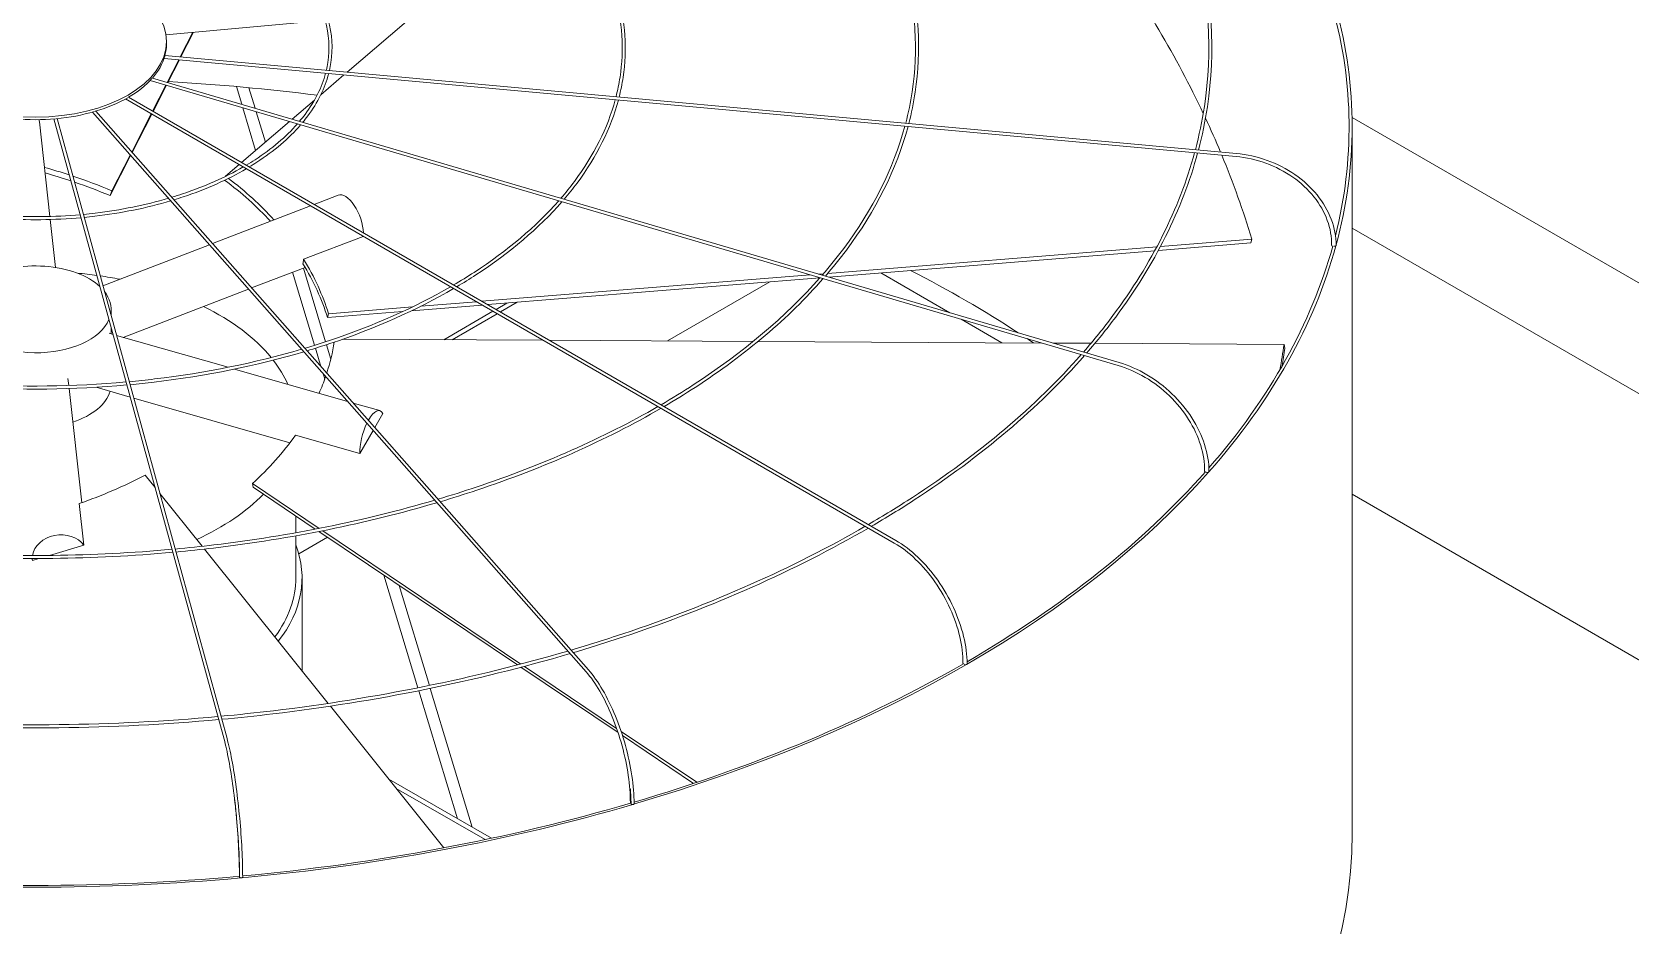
# Model space of a CAD drawing. Header units: millimetres. Extents: x -312439 to 477422, y -331570 to 212570.
# Drawn here: x 397991.1 to 398309.4, y 91738.1 to 91915.9 of the extents above; entities that cross this region are included whole.
import ezdxf

# ---------------------------------------------------------------- set-up
doc = ezdxf.new("R2010")
doc.units = ezdxf.units.MM

msp = doc.modelspace()

# ---------------------------------------------------------------- linework, layer by layer
at = {"color": 0, "linetype": 'Continuous', "lineweight": 0, "extrusion": (8.40036e-17, 0.816497, 0.57735)}
for p, q in [((398017.779, 91915.353), (398231.02, 91934.852)), ((398067.961, 91919.942), (398053.876, 91907.908)), ((398017.882, 91913.519), (398017.882, 91914.019)), ((398020.626, 91910.948), (398023.122, 91915.841)), ((398023.251, 91915.853), (398020.744, 91910.937)), ((398230.964, 91891.099), (398017.397, 91910.628)), ((398017.578, 91911.227), (398231.02, 91891.709)), ((398018.035, 91905.869), (398020.326, 91910.36)), ((398020.444, 91910.35), (398018.142, 91905.837)), ((398053.226, 91907.352), (398048.62, 91903.416)), ((398207.487, 91849.498), (398014.631, 91906.232)), ((398015.09, 91906.735), (398207.66, 91850.086)), ((398015.116, 91900.147), (398017.752, 91905.314)), ((398017.859, 91905.282), (398015.211, 91900.092)), ((398031.798, 91905.04), (398032.865, 91901.506)), ((398035.54, 91900.719), (398034.305, 91904.809)), ((398162.877, 91814.13), (398009.71, 91902.561)), ((398163.183, 91814.66), (398010.329, 91902.911)), ((398033.077, 91900.806), (398035.639, 91892.325)), ((398047.358, 91902.338), (398042.922, 91898.548)), ((397992.568, 91898.004), (397994.662, 91879.172)), ((397995.468, 91898.588), (398029.351, 91775.076)), ((397996.088, 91898.644), (398029.942, 91775.238)), ((398101.491, 91788.475), (398003.123, 91899.937)), ((398003.773, 91900.125), (398101.95, 91788.88)), ((398010.954, 91891.989), (398014.837, 91899.6)), ((398014.932, 91899.546), (398011.032, 91891.9)), ((398042.366, 91898.073), (398032.826, 91889.922)), ((398037.576, 91893.98), (398035.752, 91900.019)), ((398489.804, 91762.779), (398254.069, 91898.881)), ((398254.089, 91756.268), (398254.089, 91897.008)), ((398010.733, 91891.314), (398006.651, 91883.311)), ((398007.021, 91884.278), (398010.655, 91891.402)), ((398032.332, 91889.5), (398029.628, 91887.189)), ((398029.614, 91887.137), (398029.628, 91887.189)), ((398006.651, 91883.311), (398007.021, 91884.278)), ((398052.088, 91883.413), (398047.294, 91881.569)), ((397994.73, 91878.561), (397995.792, 91869.015)), ((398046.559, 91881.286), (398027.029, 91873.774)), ((398045.194, 91870.637), (398057.083, 91875.21)), ((398254.089, 91876.867), (398445.402, 91766.412)), ((398026.42, 91873.539), (398005.213, 91865.382)), ((398149.631, 91867.843), (398215.191, 91873.146)), ((398214.764, 91872.353), (398149.822, 91867.101)), ((398233.901, 91873.901), (398215.492, 91872.412)), ((398215.916, 91873.205), (398234.107, 91874.676)), ((398233.901, 91873.901), (398234.107, 91874.676)), ((398045.492, 91869.03), (398034.834, 91864.931)), ((398049.585, 91854.223), (398045.152, 91868.9)), ((398042.968, 91868.06), (398047.363, 91853.512)), ((398080.721, 91862.27), (398146.098, 91867.558)), ((398148.053, 91866.958), (398081.873, 91861.605)), ((398138.093, 91866.152), (398117.712, 91854.385)), ((398147.8, 91867.695), (398148.764, 91867.773)), ((398160.206, 91867.941), (398173.959, 91860)), ((398034.224, 91864.696), (398009.274, 91855.099)), ((398006.839, 91860.672), (398006.839, 91859.453)), ((398064.93, 91860.234), (398049.944, 91859.022)), ((398049.944, 91859.022), (398050.149, 91859.797)), ((398050.149, 91859.797), (398066.865, 91861.149)), ((398080.798, 91861.518), (398066.668, 91860.375)), ((398068.528, 91861.284), (398079.647, 91862.183)), ((398082.913, 91860.297), (398073.102, 91854.633)), ((398074.818, 91854.623), (398083.779, 91859.797)), ((398085.716, 91861.916), (398083.525, 91860.651)), ((398084.392, 91860.151), (398087.731, 91862.079)), ((398006.839, 91857.138), (398006.839, 91855.795)), ((398176.214, 91858.698), (398184.327, 91854.014)), ((398007.239, 91855.681), (398006.449, 91855.907)), ((398030.147, 91849.136), (398007.928, 91855.484)), ((398047.54, 91852.925), (398048.638, 91849.288)), ((398050.623, 91850.785), (398049.762, 91853.636)), ((398092.914, 91854.523), (398053.018, 91854.745)), ((398134.773, 91854.29), (398094.151, 91854.516)), ((398192.287, 91853.97), (398135.734, 91854.285)), ((398202.059, 91853.916), (398194.499, 91853.958)), ((398240.52, 91853.702), (398202.854, 91853.911)), ((398240.684, 91852.941), (398240.52, 91853.702)), ((397998.406, 91845.507), (397998.249, 91846.911)), ((398053.959, 91842.334), (398031.423, 91848.772)), ((398049.063, 91847.881), (398049.4, 91846.767)), ((398001.001, 91822.162), (397998.473, 91844.897)), ((398010.661, 91843.206), (398003.865, 91845.147)), ((398042.472, 91834.118), (398011.35, 91843.009)), ((398060.38, 91840.499), (398055.051, 91842.022)), ((398060.975, 91839.937), (398059.371, 91837.127)), ((398056.419, 91831.954), (398043.568, 91835.625)), ((398059.05, 91836.565), (398056.419, 91831.954)), ((398015.599, 91825.207), (398013.642, 91827.646)), ((398035.156, 91825.231), (398034.992, 91825.992)), ((398034.992, 91825.992), (398048.276, 91817.065)), ((398047.526, 91816.919), (398035.156, 91825.231)), ((398001.408, 91813.718), (398000.49, 91821.98)), ((398024.988, 91813.499), (398016.564, 91824.003)), ((398372.699, 91755.38), (398254.089, 91823.86)), ((398043.663, 91816.2), (398043.663, 91819.514)), ((398043.663, 91807.229), (398043.663, 91815.578)), ((398049.972, 91815.275), (398044.248, 91811.971)), ((398087.798, 91789.855), (398048.245, 91816.435)), ((398048.994, 91816.583), (398088.495, 91790.037)), ((397994.545, 91811.679), (398001.408, 91813.718)), ((398050.081, 91782.211), (398025.442, 91812.934)), ((397991.113, 91811.054), (397991.156, 91810.671)), ((397991.156, 91810.671), (397992.444, 91811.054)), ((398044.888, 91788.686), (398044.888, 91807.229)), ((398061.189, 91807.737), (398067.962, 91785.314)), ((398070.259, 91785.779), (398064.247, 91805.682)), ((398107.843, 91776.385), (398088.477, 91789.399)), ((398089.173, 91789.582), (398107.555, 91777.229)), ((398068.14, 91784.725), (398075.836, 91759.248)), ((398078.788, 91757.544), (398070.437, 91785.19)), ((398073.154, 91753.442), (398050.525, 91781.658)), ((398108.443, 91776.633), (398123.534, 91766.491)), ((398122.888, 91766.274), (398108.716, 91775.798)), ((398082.602, 91755.342), (398062.17, 91767.138)), ((398063.663, 91765.276), (398081.334, 91755.073))]:
    msp.add_line(p, q, dxfattribs=at)
at = {"color": 0, "linetype": 'Continuous', "lineweight": 0}
for centre, major_axis, ratio, start_param, end_param in [((397992.069, 91855.099), (244.29, -64.884), 0.7560981, 0.5676523, 0.7441319), ((397991.863, 91897.008), (-261.613, 0), 0.5773503, 2.9976529, 3.2980059), ((397991.863, 91897.008), (-262.225, 0), 0.5773503, 2.9856485, 3.2984345), ((397991.755, 91913.519), (-26.126, 0), 0.5773503, 2.9880814, 3.1415927), ((397991.755, 91913.519), (-26.126, 0), 0.5773503, 2.6739221, 2.9809447), ((397991.755, 91913.519), (-26.126, 0), 0.5773503, 2.3597628, 2.6667854), ((397991.863, 91755.768), (-261.613, 0), 0.5773503, 4.4965959, 4.611374), ((397991.755, 91913.519), (-26.126, 0), 0.5773503, 2.0456036, 2.3526262), ((397991.755, 91913.519), (-26.126, 0), 0.5773503, 1.417285, 1.7243076), ((397987.075, 91897.394), (-5.494, -0.611), 0.8148193, 3.1415927, 3.239858), ((397991.755, 91913.519), (-26.126, 0), 0.5773503, 1.7314443, 2.0384669), ((397992.069, 91855.099), (244.29, -64.884), 0.7560981, 0.5274276, 0.562586), ((397992.069, 91855.099), (244.29, -64.884), 0.7560981, 0.4379774, 0.5241031), ((397992.234, 91855.291), (56.639, -21.698), 0.5343599, 1.6636456, 1.7494756), ((397991.863, 91854.325), (-56.639, 21.698), 0.5343599, 4.7930664, 4.8825345), ((397992.234, 91855.291), (56.639, -21.698), 0.5343599, 1.5140664, 1.6514841), ((397991.863, 91854.325), (-56.639, 21.698), 0.5343599, 4.655659, 4.78086), ((397991.863, 91854.325), (58.621, -15.57), 0.7560981, 0.8715668, 1.0888975), ((397992.069, 91855.099), (58.621, -15.57), 0.7560981, 1.0889957, 1.0897919), ((397992.069, 91855.099), (58.621, -15.57), 0.7560981, 0.8588781, 1.0770864), ((398054.073, 91878.254), (-1.984, 5.159), 0.4527097, 4.0715694, 6.2831853), ((397991.863, 91897.008), (-261.613, 0), 0.5773503, 2.6753447, 2.9836943), ((397991.863, 91897.008), (-262.225, 0), 0.5773503, 2.6707914, 2.9843582), ((398250.298, 91873.428), (-0.306, 0.006), 0.5792658, 0, 1.4246091), ((398250.601, 91873.401), (-0.306, 0), 0.5773503, 0.8901525, 3.1415927), ((397991.863, 91860.672), (-14.976, 0), 0.5773503, 3.6916997, 5.4977871), ((397991.863, 91854.325), (58.621, -15.57), 0.7560981, 0.4379774, 0.6726233), ((397992.069, 91855.099), (58.621, -15.57), 0.7560981, 0.4379774, 0.6748983), ((397991.863, 91838.36), (-51.8, 0), 0.5773503, 4.4755897, 4.5522282), ((397991.863, 91838.36), (-51.8, 0), 0.5773503, 4.3841689, 4.46244), ((397991.863, 91755.768), (-261.613, 0), 0.5773503, 3.867145, 3.9833748), ((397991.863, 91860.672), (-14.976, 0), 0.5773503, 3.0357663, 3.5615783), ((397991.863, 91838.36), (-51.8, 0), 0.5773503, 3.5810046, 4.0125195), ((397991.863, 91860.672), (-14.976, 0), 0.5773503, 0.1968015, 2.9056449), ((397991.699, 91855.086), (59.282, 12.821), 0.7719474, 5.8595474, 5.99043), ((397991.863, 91755.768), (-261.613, 0), 0.5773503, 3.8494737, 3.8569689), ((397991.699, 91855.086), (247.048, 53.431), 0.7719474, 5.9775334, 6.0030301), ((397991.863, 91854.325), (247.048, 53.431), 0.7719474, 5.9850347, 6.0030301), ((397991.863, 91838.36), (-51.8, 0), 0.5773503, 3.3906549, 3.5616615), ((397991.699, 91855.086), (59.282, 12.821), 0.7719474, 5.7736505, 5.8452628), ((397991.863, 91845.765), (-14.976, 0), 0.5773503, 2.0838772, 2.9778132), ((398058.862, 91835.184), (1.518, 5.315), 0.3621096, 5.9116388, 7.2697762), ((398058.862, 91835.184), (1.518, 5.315), 0.3621096, 1.1204156, 2.3231422), ((397991.699, 91855.086), (59.282, 12.821), 0.7719474, 5.3512156, 5.5881365), ((397991.493, 91855.264), (-56.425, -22.248), 0.5660586, 1.5074553, 1.7443762), ((397991.863, 91897.008), (-262.225, 0), 0.5773503, 2.0421116, 2.6702774), ((397991.863, 91897.008), (-261.613, 0), 0.5773503, 2.358999, 2.669365), ((398224.99, 91828.458), (-0.306, 0.005), 0.5830421, 0, 1.1094484), ((398225.263, 91828.378), (-0.306, 0), 0.5773503, 0.5759933, 3.1415927), ((397991.863, 91838.36), (-51.8, 0), 0.5773503, 2.2375498, 2.6358707), ((397996.652, 91811.255), (5.494, 0.611), 0.8148193, 0.440938, 2.9148909), ((397991.863, 91807.229), (-53.025, 0), 0.5773503, 2.7158894, 3.3569527), ((397996.652, 91811.255), (5.494, 0.611), 0.8148193, 3.0505707, 3.1356266), ((397991.863, 91807.229), (51.8, 0), 0.5773503, 5.8780508, 6.2831853), ((397991.863, 91897.008), (-261.613, 0), 0.5773503, 2.0437737, 2.355024), ((398176.852, 91790.205), (-0.306, 0.004), 0.5862544, 0, 0.7932918), ((398177.068, 91790.08), (-0.306, 0), 0.5773503, 0.261834, 3.1415927), ((397991.863, 91897.008), (-262.225, 0), 0.5773503, 1.7280308, 2.0415976), ((397991.863, 91897.008), (-261.613, 0), 0.5773503, 1.7289191, 2.0406845), ((398110.594, 91762.412), (-0.306, 0.003), 0.5885883, 0, 0.4763277), ((398110.733, 91762.254), (-0.306, 0), 0.5773503, 0, 3.1415927), ((397991.863, 91756.268), (262.225, 0), 0.5773503, 3.1415927, 5.4977871), ((397991.863, 91756.268), (262.225, 0), 0.5773503, 5.4977871, 6.2831853), ((397991.863, 91897.008), (-261.613, 0), 0.5773503, 1.41439, 1.726367), ((398032.704, 91747.8), (-0.306, 0.001), 0.5898153, 0, 0.1588369), ((397991.863, 91897.008), (-262.225, 0), 0.5773503, 1.4139544, 1.727034), ((398032.752, 91747.626), (-0.306, 0), 0.5773503, 0, 3.1415927)]:
    msp.add_ellipse(centre, major_axis=major_axis, ratio=ratio, start_param=start_param, end_param=end_param, dxfattribs=at)
msp.add_ellipse((397991.755, 91914.019), major_axis=(26.126, 0), ratio=0.5773503, dxfattribs=at)
for points, knots in [([(398222.853, 91892.456), (398223.608, 91895.312), (398224.205, 91898.181), (398226.306, 91912.06), (398225.616, 91923.176), (398222.59, 91934.081)], [3.77541609, 3.77541609, 3.77541609, 3.77541609, 3.83978539, 3.83978539, 4.08585643, 4.08585643, 4.08585643, 4.08585643]), ([(398223.471, 91892.399), (398224.225, 91895.262), (398224.82, 91898.139), (398226.917, 91912.055), (398226.228, 91923.206), (398223.21, 91934.138)], [3.77616248, 3.77616248, 3.77616248, 3.77616248, 3.84020832, 3.84020832, 4.08505688, 4.08505688, 4.08505688, 4.08505688]), ([(398165.148, 91897.732), (398165.69, 91899.806), (398166.119, 91901.889), (398167.689, 91912.249), (398167.166, 91920.606), (398164.88, 91928.804)], [3.77736844, 3.77736844, 3.77736844, 3.77736844, 3.83971259, 3.83971259, 4.08656564, 4.08656564, 4.08656564, 4.08656564]), ([(398165.766, 91897.676), (398166.306, 91899.757), (398166.734, 91901.847), (398168.3, 91912.244), (398167.777, 91920.636), (398165.5, 91928.861)], [3.77834287, 3.77834287, 3.77834287, 3.77834287, 3.84027623, 3.84027623, 4.08549455, 4.08549455, 4.08549455, 4.08549455]), ([(398107.439, 91903.01), (398107.769, 91904.305), (398108.033, 91905.605), (398109.071, 91912.445), (398108.716, 91918.039), (398107.174, 91923.527)], [3.78111281, 3.78111281, 3.78111281, 3.78111281, 3.83956511, 3.83956511, 4.08781837, 4.08781837, 4.08781837, 4.08781837]), ([(398108.057, 91902.953), (398108.385, 91904.255), (398108.648, 91905.563), (398109.682, 91912.441), (398109.327, 91918.069), (398107.794, 91923.584)], [3.78251471, 3.78251471, 3.78251471, 3.78251471, 3.8404098, 3.8404098, 4.0861992, 4.0861992, 4.0861992, 4.0861992]), ([(398049.726, 91908.287), (398049.847, 91908.803), (398049.947, 91909.32), (398050.454, 91912.641), (398050.266, 91915.473), (398049.466, 91918.25)], [3.79241111, 3.79241111, 3.79241111, 3.79241111, 3.83910744, 3.83910744, 4.09159713, 4.09159713, 4.09159713, 4.09159713]), ([(398050.341, 91908.231), (398050.462, 91908.754), (398050.561, 91909.278), (398051.064, 91912.637), (398050.877, 91915.503), (398050.087, 91918.307)], [3.79485754, 3.79485754, 3.79485754, 3.79485754, 3.8407928, 3.8407928, 4.08828416, 4.08828416, 4.08828416, 4.08828416]), ([(398044.394, 91898.115), (398044.774, 91898.567), (398045.138, 91899.023), (398047.448, 91902.109), (398048.825, 91904.872), (398049.575, 91907.686)], [3.47410339, 3.47410339, 3.47410339, 3.47410339, 3.51894345, 3.51894345, 3.77424927, 3.77424927, 3.77424927, 3.77424927]), ([(398045.034, 91897.926), (398045.378, 91898.341), (398045.707, 91898.76), (398048.025, 91901.873), (398049.433, 91904.72), (398050.194, 91907.629)], [3.48078418, 3.48078418, 3.48078418, 3.48078418, 3.52099532, 3.52099532, 3.77722211, 3.77722211, 3.77722211, 3.77722211]), ([(398096.456, 91882.8), (398097.402, 91883.896), (398098.296, 91885.008), (398103.028, 91891.337), (398105.77, 91896.82), (398107.282, 91902.409)], [3.46491265, 3.46491265, 3.46491265, 3.46491265, 3.51947788, 3.51947788, 3.77207122, 3.77207122, 3.77207122, 3.77207122]), ([(398097.1, 91882.61), (398098.006, 91883.67), (398098.865, 91884.743), (398103.605, 91891.101), (398106.379, 91896.668), (398107.901, 91902.352)], [3.46836695, 3.46836695, 3.46836695, 3.46836695, 3.52050672, 3.52050672, 3.77360482, 3.77360482, 3.77360482, 3.77360482]), ([(398033.769, 91889.377), (398034.365, 91889.731), (398034.947, 91890.093), (398038.849, 91892.624), (398041.693, 91895.033), (398043.955, 91897.606)], [3.15594616, 3.15594616, 3.15594616, 3.15594616, 3.1998122, 3.1998122, 3.45718678, 3.45718678, 3.45718678, 3.45718678]), ([(398034.376, 91889.027), (398034.881, 91889.331), (398035.376, 91889.641), (398039.322, 91892.202), (398042.269, 91894.716), (398044.602, 91897.415)], [3.16311142, 3.16311142, 3.16311142, 3.16311142, 3.20013863, 3.20013863, 3.46418527, 3.46418527, 3.46418527, 3.46418527]), ([(398148.515, 91867.485), (398150.028, 91869.226), (398151.454, 91870.992), (398158.608, 91880.564), (398162.715, 91888.768), (398164.988, 91897.132)], [3.46185589, 3.46185589, 3.46185589, 3.46185589, 3.51965328, 3.51965328, 3.77134922, 3.77134922, 3.77134922, 3.77134922]), ([(398149.161, 91867.295), (398150.633, 91868.999), (398152.023, 91870.727), (398159.185, 91880.329), (398163.324, 91888.616), (398165.607, 91897.075)], [3.46418406, 3.46418406, 3.46418406, 3.46418406, 3.52033986, 3.52033986, 3.7723822, 3.7723822, 3.7723822, 3.7723822]), ([(398200.565, 91852.173), (398202.649, 91854.561), (398204.609, 91856.984), (398214.185, 91869.8), (398219.656, 91880.719), (398222.691, 91891.856)], [3.46025293, 3.46025293, 3.46025293, 3.46025293, 3.51974047, 3.51974047, 3.77090484, 3.77090484, 3.77090484, 3.77090484]), ([(398201.212, 91851.983), (398203.254, 91854.334), (398205.179, 91856.719), (398214.763, 91869.565), (398220.265, 91880.568), (398223.311, 91891.799)], [3.4620089, 3.4620089, 3.4620089, 3.4620089, 3.52025567, 3.52025567, 3.77168417, 3.77168417, 3.77168417, 3.77168417]), ([(398230.964, 91891.099), (398232.979, 91890.915), (398234.996, 91890.464), (398238.827, 91889.074), (398240.641, 91888.135), (398243.884, 91885.864), (398245.313, 91884.533), (398247.644, 91881.615), (398248.546, 91880.029), (398249.735, 91876.761), (398250.023, 91875.08), (398249.992, 91873.434)], [0, 0, 0, 0, 0.317268, 0.317268, 0.6345361, 0.6345361, 0.9518041, 0.9518041, 1.2690722, 1.2690722, 1.5863402, 1.5863402, 1.5863402, 1.5863402]), ([(398250.907, 91873.401), (398250.907, 91875.137), (398250.574, 91876.901), (398249.28, 91880.311), (398248.32, 91881.957), (398245.867, 91884.972), (398244.376, 91886.341), (398241.008, 91888.671), (398239.132, 91889.633), (398235.178, 91891.057), (398233.099, 91891.519), (398231.02, 91891.709)], [4.712389, 4.712389, 4.712389, 4.712389, 5.0265482, 5.0265482, 5.3407075, 5.3407075, 5.6548668, 5.6548668, 5.969026, 5.969026, 6.2831853, 6.2831853, 6.2831853, 6.2831853]), ([(398018.905, 91882.979), (398019.646, 91883.203), (398020.377, 91883.435), (398025.503, 91885.147), (398029.569, 91886.949), (398033.161, 91889.021)], [2.837842, 2.837842, 2.837842, 2.837842, 2.88061564, 2.88061564, 3.14113288, 3.14113288, 3.14113288, 3.14113288]), ([(398019.351, 91882.474), (398019.983, 91882.668), (398020.609, 91882.867), (398025.816, 91884.601), (398030.048, 91886.488), (398033.773, 91888.668)], [2.84298262, 2.84298262, 2.84298262, 2.84298262, 2.8793398, 2.8793398, 3.14846238, 3.14846238, 3.14846238, 3.14846238]), ([(398001.317, 91879.583), (398002.112, 91879.659), (398002.905, 91879.744), (398008.746, 91880.446), (398013.658, 91881.44), (398018.258, 91882.787)], [2.52003494, 2.52003494, 2.52003494, 2.52003494, 2.56128493, 2.56128493, 2.82541727, 2.82541727, 2.82541727, 2.82541727]), ([(398001.481, 91878.984), (398002.195, 91879.053), (398002.907, 91879.129), (398008.854, 91879.834), (398013.946, 91880.869), (398018.705, 91882.28)], [2.52186126, 2.52186126, 2.52186126, 2.52186126, 2.55867334, 2.55867334, 2.83065097, 2.83065097, 2.83065097, 2.83065097]), ([(398075.085, 91865.524), (398076.484, 91866.343), (398077.846, 91867.183), (398085.814, 91872.354), (398091.489, 91877.157), (398096.013, 91882.291)], [3.14877196, 3.14877196, 3.14877196, 3.14877196, 3.19991213, 3.19991213, 3.45646828, 3.45646828, 3.45646828, 3.45646828]), ([(398075.694, 91865.172), (398077.001, 91865.942), (398078.275, 91866.731), (398086.287, 91871.932), (398092.066, 91876.84), (398096.66, 91882.101)], [3.15241617, 3.15241617, 3.15241617, 3.15241617, 3.2000755, 3.2000755, 3.46000178, 3.46000178, 3.46000178, 3.46000178]), ([(397982.648, 91878.926), (397983.364, 91878.861), (397984.082, 91878.804), (397990.136, 91878.389), (397995.555, 91878.447), (398000.862, 91878.926)], [2.20116261, 2.20116261, 2.20116261, 2.20116261, 2.23802396, 2.23802396, 2.51122637, 2.51122637, 2.51122637, 2.51122637]), ([(397982.813, 91879.526), (397983.564, 91879.459), (397984.317, 91879.401), (397990.263, 91879.007), (397995.534, 91879.066), (398000.697, 91879.526)], [2.2030547, 2.2030547, 2.2030547, 2.2030547, 2.24193573, 2.24193573, 2.50933428, 2.50933428, 2.50933428, 2.50933428]), ([(398045.05, 91869.761), (398045.109, 91869.981), (398045.154, 91870.232), (398045.187, 91870.551), (398045.19, 91870.594), (398045.194, 91870.637)], [27.2141577, 27.2141577, 27.2141577, 27.2141577, 28.9150445, 28.9150445, 29.1719106, 29.1719106, 29.1719106, 29.1719106]), ([(398116.399, 91841.671), (398118.601, 91842.955), (398120.745, 91844.273), (398132.778, 91852.083), (398141.285, 91859.28), (398148.07, 91866.977)], [3.14637947, 3.14637947, 3.14637947, 3.14637947, 3.19994276, 3.19994276, 3.45622926, 3.45622926, 3.45622926, 3.45622926]), ([(398117.009, 91841.319), (398119.119, 91842.554), (398121.174, 91843.821), (398133.252, 91851.662), (398141.863, 91858.964), (398148.718, 91866.787)], [3.14882268, 3.14882268, 3.14882268, 3.14882268, 3.20005174, 3.20005174, 3.4585926, 3.4585926, 3.4585926, 3.4585926]), ([(398045.431, 91852.923), (398047.083, 91853.415), (398048.715, 91853.93), (398059.138, 91857.409), (398067.28, 91861.017), (398074.474, 91865.169)], [2.8326444, 2.8326444, 2.8326444, 2.8326444, 2.88031456, 2.88031456, 3.14136267, 3.14136267, 3.14136267, 3.14136267]), ([(398045.877, 91852.417), (398047.421, 91852.88), (398048.946, 91853.363), (398059.452, 91856.863), (398067.759, 91860.556), (398075.086, 91864.816)], [2.83524734, 2.83524734, 2.83524734, 2.83524734, 2.87967423, 2.87967423, 3.14504801, 3.14504801, 3.14504801, 3.14504801]), ([(398010.457, 91846.266), (398012.151, 91846.424), (398013.839, 91846.604), (398025.673, 91848.021), (398035.542, 91850.02), (398044.783, 91852.731)], [2.51666009, 2.51666009, 2.51666009, 2.51666009, 2.56064993, 2.56064993, 2.826424, 2.826424, 2.826424, 2.826424]), ([(398010.621, 91845.666), (398012.234, 91845.818), (398013.841, 91845.989), (398025.78, 91847.409), (398035.83, 91849.448), (398045.23, 91852.224)], [2.517588, 2.517588, 2.517588, 2.517588, 2.55933958, 2.55933958, 2.82905034, 2.82905034, 2.82905034, 2.82905034]), ([(398157.702, 91817.825), (398160.713, 91819.575), (398163.64, 91821.373), (398179.739, 91831.822), (398191.075, 91841.41), (398200.12, 91851.666)], [3.14512292, 3.14512292, 3.14512292, 3.14512292, 3.19995757, 3.19995757, 3.45603404, 3.45603404, 3.45603404, 3.45603404]), ([(398158.313, 91817.472), (398161.23, 91819.174), (398164.069, 91820.921), (398180.213, 91831.4), (398191.653, 91841.094), (398200.768, 91851.475)], [3.14696065, 3.14696065, 3.14696065, 3.14696065, 3.20003933, 3.20003933, 3.45780979, 3.45780979, 3.45780979, 3.45780979]), ([(398225.569, 91828.378), (398225.569, 91830.111), (398225.27, 91831.926), (398224.108, 91835.546), (398223.245, 91837.351), (398221.04, 91840.78), (398219.699, 91842.404), (398216.668, 91845.313), (398214.978, 91846.599), (398211.413, 91848.709), (398209.538, 91849.533), (398207.66, 91850.086)], [4.712389, 4.712389, 4.712389, 4.712389, 5.0265482, 5.0265482, 5.3407075, 5.3407075, 5.6548668, 5.6548668, 5.969026, 5.969026, 6.2831853, 6.2831853, 6.2831853, 6.2831853]), ([(398207.487, 91849.498), (398209.303, 91848.964), (398211.122, 91848.163), (398214.581, 91846.105), (398216.22, 91844.848), (398219.153, 91842.007), (398220.446, 91840.422), (398222.557, 91837.086), (398223.374, 91835.335), (398224.452, 91831.846), (398224.712, 91830.107), (398224.684, 91828.464)], [6.2831853, 6.2831853, 6.2831853, 6.2831853, 6.6004533, 6.6004533, 6.9177214, 6.9177214, 7.2349894, 7.2349894, 7.5522575, 7.5522575, 7.8695255, 7.8695255, 7.8695255, 7.8695255]), ([(397973.508, 91845.609), (397975.011, 91845.473), (397976.518, 91845.353), (397988.649, 91844.529), (397999.439, 91844.65), (398010.002, 91845.609)], [2.20014358, 2.20014358, 2.20014358, 2.20014358, 2.23901367, 2.23901367, 2.5122454, 2.5122454, 2.5122454, 2.5122454]), ([(397973.673, 91846.209), (397975.211, 91846.07), (397976.753, 91845.949), (397988.776, 91845.146), (397999.417, 91845.268), (398009.837, 91846.209)], [2.20108803, 2.20108803, 2.20108803, 2.20108803, 2.24097619, 2.24097619, 2.51130095, 2.51130095, 2.51130095, 2.51130095]), ([(398071.956, 91822.867), (398074.52, 91823.628), (398077.052, 91824.425), (398092.773, 91829.671), (398104.991, 91835.085), (398115.788, 91841.317)], [2.8309089, 2.8309089, 2.8309089, 2.8309089, 2.8802112, 2.8802112, 3.14143931, 3.14143931, 3.14143931, 3.14143931]), ([(398072.402, 91822.361), (398074.858, 91823.093), (398077.283, 91823.858), (398093.087, 91829.125), (398105.47, 91834.624), (398116.4, 91840.963)], [2.8326515, 2.8326515, 2.8326515, 2.8326515, 2.87978381, 2.87978381, 3.14390081, 3.14390081, 3.14390081, 3.14390081]), ([(398019.597, 91812.949), (398022.19, 91813.19), (398024.773, 91813.464), (398042.598, 91815.596), (398057.426, 91818.599), (398071.308, 91822.676)], [2.51553267, 2.51553267, 2.51553267, 2.51553267, 2.56043494, 2.56043494, 2.82676017, 2.82676017, 2.82676017, 2.82676017]), ([(398019.761, 91812.349), (398022.273, 91812.583), (398024.776, 91812.849), (398042.706, 91814.984), (398057.714, 91818.027), (398071.755, 91822.169)], [2.51615458, 2.51615458, 2.51615458, 2.51615458, 2.55956039, 2.55956039, 2.82851318, 2.82851318, 2.82851318, 2.82851318]), ([(398098.473, 91792.82), (398101.952, 91793.85), (398105.386, 91794.931), (398126.404, 91801.943), (398142.694, 91809.161), (398157.091, 91817.47)], [2.83000203, 2.83000203, 2.83000203, 2.83000203, 2.88015896, 2.88015896, 3.14141755, 3.14141755, 3.14141755, 3.14141755]), ([(398098.919, 91792.314), (398102.289, 91793.315), (398105.618, 91794.363), (398126.717, 91801.397), (398143.173, 91808.7), (398157.703, 91817.117)], [2.83131179, 2.83131179, 2.83131179, 2.83131179, 2.87983823, 2.87983823, 3.14326557, 3.14326557, 3.14326557, 3.14326557]), ([(398177.374, 91790.08), (398177.374, 91791.805), (398177.138, 91793.66), (398176.219, 91797.455), (398175.537, 91799.395), (398173.793, 91803.174), (398172.732, 91805.012), (398170.331, 91808.412), (398168.993, 91809.972), (398166.165, 91812.666), (398164.677, 91813.798), (398163.183, 91814.66)], [3.1415927, 3.1415927, 3.1415927, 3.1415927, 3.4557519, 3.4557519, 3.7699112, 3.7699112, 4.0840704, 4.0840704, 4.3982297, 4.3982297, 4.712389, 4.712389, 4.712389, 4.712389]), ([(397964.369, 91812.292), (397966.658, 91812.084), (397968.954, 91811.902), (397987.162, 91810.668), (398003.322, 91810.852), (398019.142, 91812.292)], [2.19980176, 2.19980176, 2.19980176, 2.19980176, 2.23934285, 2.23934285, 2.51258722, 2.51258722, 2.51258722, 2.51258722]), ([(397964.533, 91812.892), (397966.857, 91812.682), (397969.189, 91812.498), (397987.289, 91811.285), (398003.301, 91811.471), (398018.977, 91812.892)], [2.20043103, 2.20043103, 2.20043103, 2.20043103, 2.24065263, 2.24065263, 2.51195795, 2.51195795, 2.51195795, 2.51195795]), ([(398162.877, 91814.13), (398164.314, 91813.3), (398165.757, 91812.201), (398168.504, 91809.574), (398169.807, 91808.046), (398172.14, 91804.716), (398173.169, 91802.915), (398174.85, 91799.22), (398175.501, 91797.328), (398176.36, 91793.645), (398176.568, 91791.855), (398176.545, 91790.209)], [1.5707963, 1.5707963, 1.5707963, 1.5707963, 1.8880644, 1.8880644, 2.2053324, 2.2053324, 2.5226004, 2.5226004, 2.8398685, 2.8398685, 3.1571365, 3.1571365, 3.1571365, 3.1571365]), ([(398028.733, 91779.643), (398032.226, 91779.966), (398035.706, 91780.335), (398059.521, 91783.181), (398079.305, 91787.189), (398097.824, 91792.629)], [2.51495522, 2.51495522, 2.51495522, 2.51495522, 2.56032682, 2.56032682, 2.8268898, 2.8268898, 2.8268898, 2.8268898]), ([(398028.898, 91779.044), (398032.309, 91779.36), (398035.709, 91779.72), (398059.629, 91782.569), (398079.592, 91786.617), (398098.272, 91792.123)], [2.51542291, 2.51542291, 2.51542291, 2.51542291, 2.55967055, 2.55967055, 2.82820543, 2.82820543, 2.82820543, 2.82820543]), ([(398101.491, 91788.475), (398102.405, 91787.439), (398103.325, 91786.135), (398105.086, 91783.109), (398105.926, 91781.384), (398107.431, 91777.698), (398108.096, 91775.737), (398109.183, 91771.777), (398109.605, 91769.779), (398110.164, 91765.947), (398110.3, 91764.114), (398110.288, 91762.444), (398110.288, 91762.429), (398110.288, 91762.415)], [6.2831853, 6.2831853, 6.2831853, 6.2831853, 6.5978301, 6.5978301, 6.9149527, 6.9149527, 7.2322207, 7.2322207, 7.5494887, 7.5494887, 7.8667568, 7.8667568, 7.8695255, 7.8695255, 7.8695255, 7.8695255]), ([(398111.04, 91762.254), (398111.04, 91763.97), (398110.889, 91765.851), (398110.301, 91769.767), (398109.865, 91771.801), (398108.749, 91775.828), (398108.07, 91777.82), (398106.533, 91781.57), (398105.676, 91783.327), (398103.864, 91786.438), (398102.91, 91787.792), (398101.95, 91788.88)], [4.712389, 4.712389, 4.712389, 4.712389, 5.0265482, 5.0265482, 5.3407075, 5.3407075, 5.6548668, 5.6548668, 5.969026, 5.969026, 6.2831853, 6.2831853, 6.2831853, 6.2831853]), ([(397955.396, 91779.587), (397958.506, 91779.304), (397961.625, 91779.058), (397985.8, 91777.436), (398007.182, 91777.685), (398028.114, 91779.587)], [2.20011555, 2.20011555, 2.20011555, 2.20011555, 2.24049017, 2.24049017, 2.51227343, 2.51227343, 2.51227343, 2.51227343]), ([(397955.232, 91778.987), (397958.307, 91778.707), (397961.391, 91778.462), (397985.673, 91776.818), (398007.203, 91777.066), (398028.278, 91778.987)], [2.19964371, 2.19964371, 2.19964371, 2.19964371, 2.23950729, 2.23950729, 2.51274527, 2.51274527, 2.51274527, 2.51274527]), ([(398029.351, 91775.076), (398029.669, 91773.916), (398029.989, 91772.485), (398030.6, 91769.22), (398030.891, 91767.382), (398031.411, 91763.494), (398031.641, 91761.443), (398032.017, 91757.333), (398032.162, 91755.275), (398032.355, 91751.357), (398032.403, 91749.498), (398032.398, 91747.822), (398032.398, 91747.812), (398032.398, 91747.801)], [6.2831853, 6.2831853, 6.2831853, 6.2831853, 6.5984522, 6.5984522, 6.9157202, 6.9157202, 7.2329883, 7.2329883, 7.5502563, 7.5502563, 7.8675244, 7.8675244, 7.8695255, 7.8695255, 7.8695255, 7.8695255]), ([(398033.058, 91747.626), (398033.058, 91749.329), (398033.007, 91751.219), (398032.805, 91755.19), (398032.656, 91757.27), (398032.273, 91761.419), (398032.039, 91763.486), (398031.512, 91767.409), (398031.218, 91769.264), (398030.597, 91772.58), (398030.27, 91774.041), (398029.942, 91775.238)], [4.712389, 4.712389, 4.712389, 4.712389, 5.0265482, 5.0265482, 5.3407075, 5.3407075, 5.6548668, 5.6548668, 5.969026, 5.969026, 6.2831853, 6.2831853, 6.2831853, 6.2831853]), ([(398032.446, 91747.626), (398032.446, 91749.317), (398032.395, 91751.197), (398032.194, 91755.15), (398032.045, 91757.222), (398031.73, 91760.637), (398031.587, 91761.984), (398031.431, 91763.299)], [4.71238898, 4.71238898, 4.71238898, 4.71238898, 5.02654825, 5.02654825, 5.34070751, 5.34070751, 5.54584713, 5.54584713, 5.54584713, 5.54584713])]:
    msp.add_open_spline(points, degree=3, knots=knots, dxfattribs=at)
msp.add_open_spline([(398110.427, 91762.254), (398110.427, 91763.195), (398110.381, 91764.189), (398110.289, 91765.221)], degree=3, dxfattribs=at)

doc.saveas('drawing.dxf')
